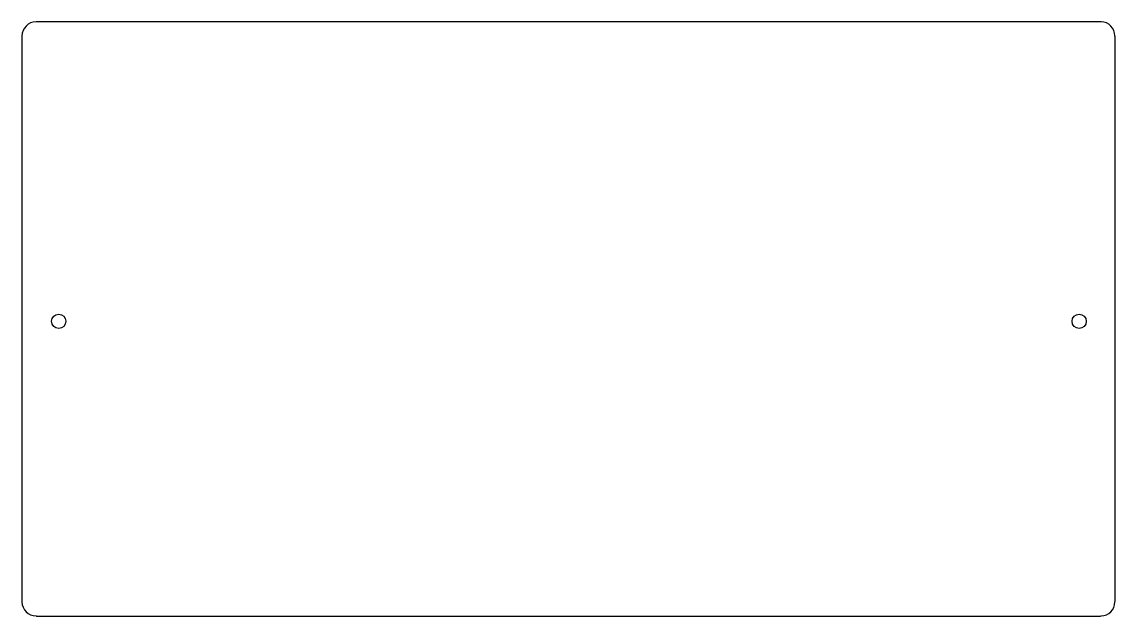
# Model space of a CAD drawing. Extents: x 0 to 230, y 210 to 335.
import ezdxf

# ---------------------------------------------------------------- set-up
doc = ezdxf.new("R2010")
doc.units = 0
doc.layers.add('LAYER_1', color=7, linetype='CONTINUOUS')
doc.layers.add('LAYER_2', color=7, linetype='CONTINUOUS')

msp = doc.modelspace()

# ---------------------------------------------------------------- linework, layer by layer
at = {"layer": 'LAYER_1', "color": 7}
for points in [[(9.26, 272.04), (9.26, 272.86), (8.59, 273.54), (7.76, 273.54), (6.93, 273.54), (6.26, 272.86), (6.26, 272.04), (6.26, 271.21), (6.93, 270.54), (7.76, 270.54), (8.59, 270.54), (9.26, 271.21), (9.26, 272.04)], [(223.91, 272.04), (223.91, 272.86), (223.24, 273.54), (222.41, 273.54), (221.58, 273.54), (220.91, 272.86), (220.91, 272.04), (220.91, 271.21), (221.58, 270.54), (222.41, 270.54), (223.24, 270.54), (223.91, 271.21), (223.91, 272.04)]]:
    msp.add_open_spline(points, degree=3, knots=[0, 0, 0, 0, 1, 1, 1, 2, 2, 2, 3, 3, 3, 4, 4, 4, 4], dxfattribs=at)
at = {"layer": 'LAYER_2', "color": 7}
msp.add_open_spline([(226.8, 210.02), (226.8, 210.02), (3.1, 210.02), (3.1, 210.02), (3.1, 210.02), (3, 210.06), (3, 210.06), (1.37, 210.06), (0.02, 211.39), (0, 213.02), (0, 213.02), (0, 332.02), (0, 332.02), (0.01, 333.68), (1.36, 335.03), (3.01, 335.03), (3.01, 335.03), (227, 335.03), (227, 335.03), (228.62, 335.02), (229.93, 333.69), (229.93, 332.06), (229.93, 332.06), (229.93, 332.01), (229.93, 332.01), (229.93, 332.01), (229.97, 331.92), (229.97, 331.92), (229.97, 331.92), (229.97, 314.9), (229.97, 314.9), (229.97, 314.9), (229.97, 213.14), (229.97, 213.14), (229.97, 213.14), (229.93, 213.04), (229.93, 213.04), (229.93, 213.04), (229.93, 213), (229.93, 213), (229.93, 211.39), (228.62, 210.07), (227.01, 210.06), (227.01, 210.06), (226.91, 210.02), (226.91, 210.02), (226.91, 210.02), (226.8, 210.02), (226.8, 210.02)], degree=3, knots=[0, 0, 0, 0, 1, 1, 1, 2, 2, 2, 3, 3, 3, 4, 4, 4, 5, 5, 5, 6, 6, 6, 7, 7, 7, 8, 8, 8, 9, 9, 9, 10, 10, 10, 11, 11, 11, 12, 12, 12, 13, 13, 13, 14, 14, 14, 15, 15, 15, 16, 16, 16, 16], dxfattribs=at)

doc.saveas('drawing.dxf')
